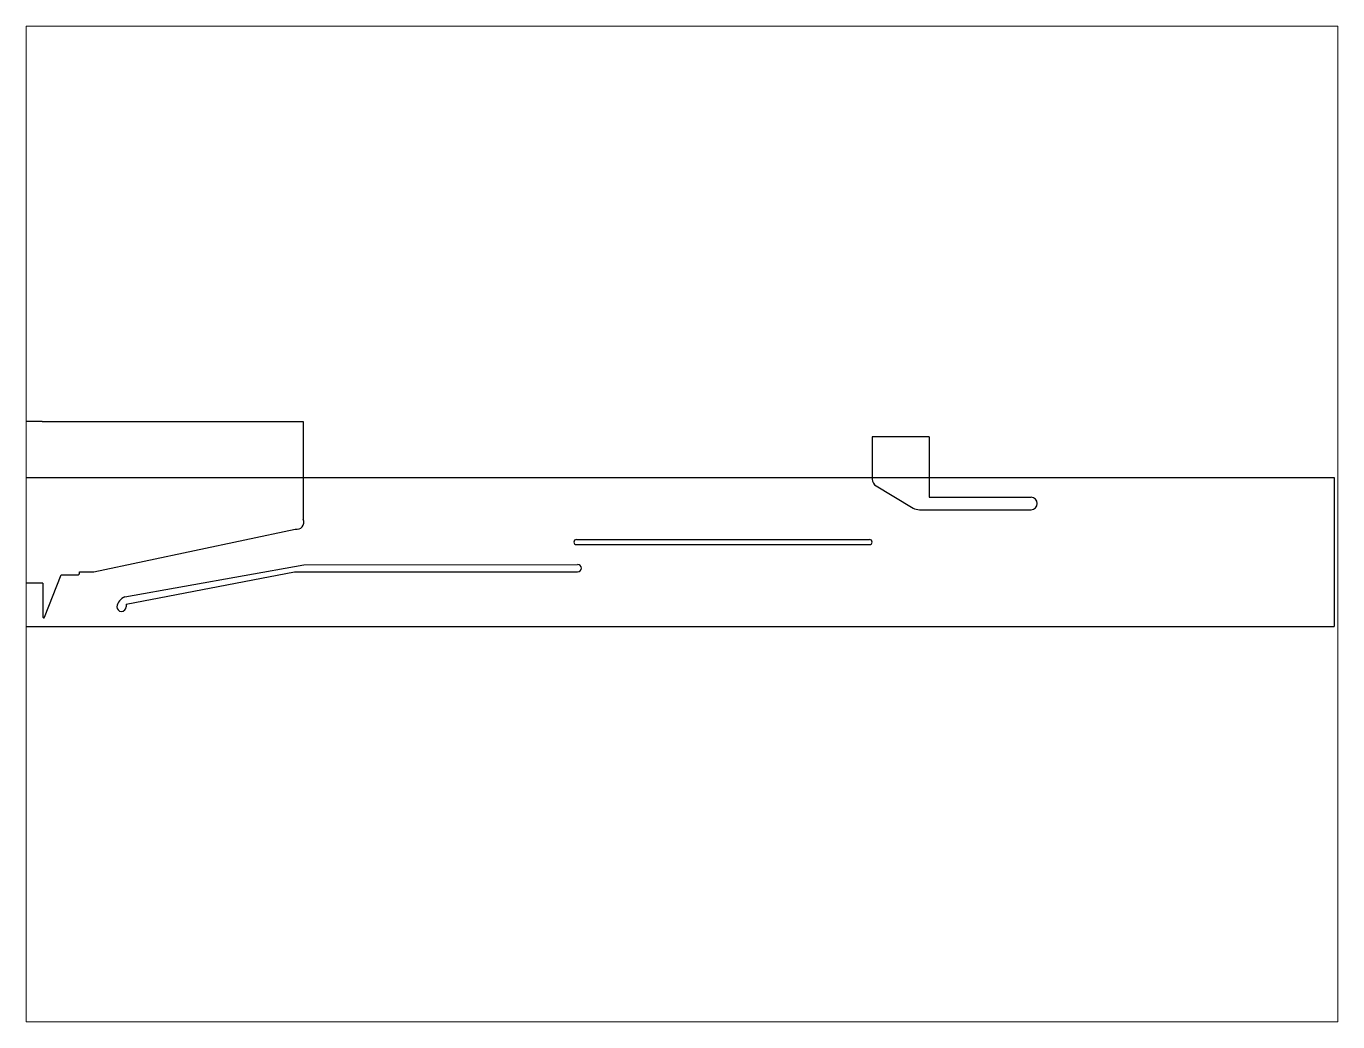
# Paper-space layout 'Layout1' of a CAD drawing. Header units: millimetres. Extents: x 26 to 231, y 20 to 176.
# The model-space entities are those that its viewports show. They can reach past a viewport. Long polylines and large blocks are cut down to what shows.
import ezdxf

# ---------------------------------------------------------------- set-up
doc = ezdxf.new("R2010")
doc.units = ezdxf.units.MM
for name, color, linetype in [('bbox', 8, 'Continuous'), ('extraction_line', 1, 'Continuous'), ('focus_line', 2, 'Continuous'), ('ground_line', 6, 'Continuous'), ('puller_line', 5, 'Continuous')]:
    doc.layers.add(name, color=color, linetype=linetype)

msp = doc.modelspace()

# ---------------------------------------------------------------- linework, layer by layer
at = {"layer": 'bbox'}
for p, q in [((-10, 60), (520, 60)), ((520, 60), (520, 0)), ((-10, 0), (520, 0))]:
    msp.add_line(p, q, dxfattribs=at)
at = {"layer": 'extraction_line'}
for p, q in [((0, 82.54), (-10, 82.54)), ((0, 82.54), (105, 82.54)), ((105, 82.54), (105, 43.14)), ((20.77, 22), (101.83, 39.23)), ((14.98, 22), (20.77, 22)), ((0.24, 17.5), (-10, 17.5)), ((0.24, 17.5), (0.29, 3.81)), ((0.94, 3.72), (7.64, 20.8)), ((7.64, 20.8), (14, 20.8))]:
    msp.add_line(p, q, dxfattribs=at)
for centre, radius, start, end in [((102.48, 41.94), 2.79, 256.5001, 25.5), ((14.21, 21.63), 0.857, 256.1525, 25.3842), ((0.62, 3.83), 0.331, 182.9126, 340.7512)]:
    msp.add_arc(centre, radius, start, end, dxfattribs=at)
at = {"layer": 'focus_line'}
for p, q in [((215, 35), (333, 35)), ((215, 33), (333, 33))]:
    msp.add_line(p, q, dxfattribs=at)
for centre, start, end in [((215, 34), 90, 270), ((333, 34), 270, 90)]:
    msp.add_arc(centre, 1, start, end, dxfattribs=at)
at = {"layer": 'ground_line'}
for p, q in [((357, 76.39), (334, 76.39)), ((334, 76.39), (334, 60.11)), ((357, 76.39), (357, 52)), ((335.03, 57.06), (350.54, 47.67)), ((357, 52), (398, 52)), ((353.04, 47), (398, 47))]:
    msp.add_line(p, q, dxfattribs=at)
for centre, radius, start, end in [((337.94, 59.75), 3.96, 174.7825, 222.7011), ((353.1, 52.22), 5.22, 240.6379, 269.3599), ((398, 49.5), 2.5, 270, 90)]:
    msp.add_arc(centre, radius, start, end, dxfattribs=at)
at = {"layer": 'puller_line'}
for p, q in [((33.29, 11.94), (105.23, 24.84)), ((33.76, 8.97), (101.6, 22)), ((101.6, 22), (215.5, 22)), ((105.23, 24.84), (215.5, 25)), ((33.76, 8.97), (33.76, 8))]:
    msp.add_line(p, q, dxfattribs=at)
for centre, radius, start, end in [((215.5, 23.5), 1.5, 270, 90), ((35.06, 7.12), 5.13, 110.0852, 170.0852), ((31.88, 8), 1.88, 180, 0)]:
    msp.add_arc(centre, radius, start, end, dxfattribs=at)

psp = doc.layouts.get("Layout1")

# ---------------------------------------------------------------- viewports
at = {"layer": 'ground_line'}
psp.add_viewport(center=(128.5, 97.5), size=(205.6, 156), view_center_point=(257.5, 41.27), view_height=400.5191, dxfattribs=at)

doc.saveas('drawing.dxf')
